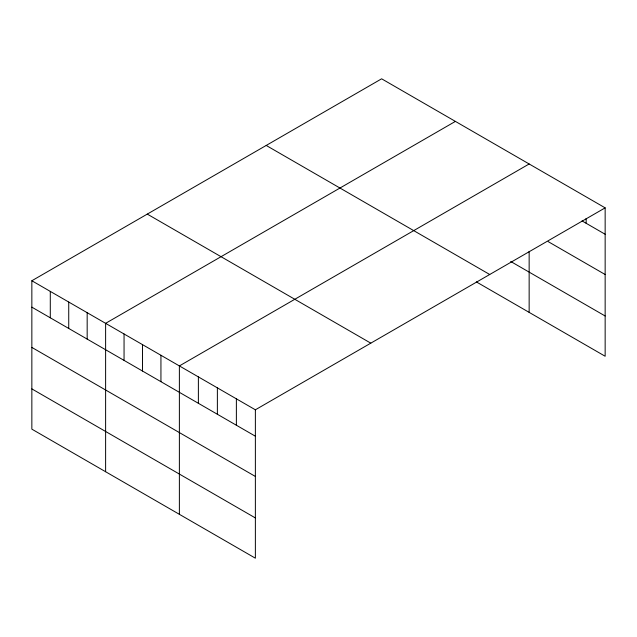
<?xml version="1.0" encoding="UTF-8"?>
<svg xmlns="http://www.w3.org/2000/svg" width="637" height="637" viewBox="0 0 637 637"><rect width="100%" height="100%" fill="white"/><g stroke="black" fill="none" stroke-linecap="round" stroke-linejoin="round"><path stroke-width="0.96" d="M605.15 207.853L255.373 409.798L255.373 558.195L31.85 429.147L31.85 280.75L381.627 78.805L605.15 207.853L605.15 356.25L476.341 281.888M455.391 121.396L105.615 323.333L105.615 471.73M529.148 163.98L179.379 365.925L179.379 514.314M582.019 220.904L605.15 234.257M548.154 241.606L605.15 274.515M510.715 261.473L605.15 315.992M266.202 145.443L489.726 274.499M147.274 214.104L370.798 343.16M31.85 280.75L255.373 409.798M31.85 307.153L255.373 436.202M31.85 347.412L255.373 476.46M31.85 388.888L255.373 517.937M586.151 218.403L586.151 223.292M529.148 251.376L529.148 312.377M236.375 398.826L236.375 425.229M217.376 387.861L217.376 414.265M198.378 376.889L198.378 403.293M160.938 355.271L160.938 381.674M142.497 344.625L142.497 371.029M124.056 333.979L124.056 360.383M87.173 312.687L87.173 339.091M68.732 302.042L68.732 328.445M50.291 291.396L50.291 317.799"/></g></svg>
